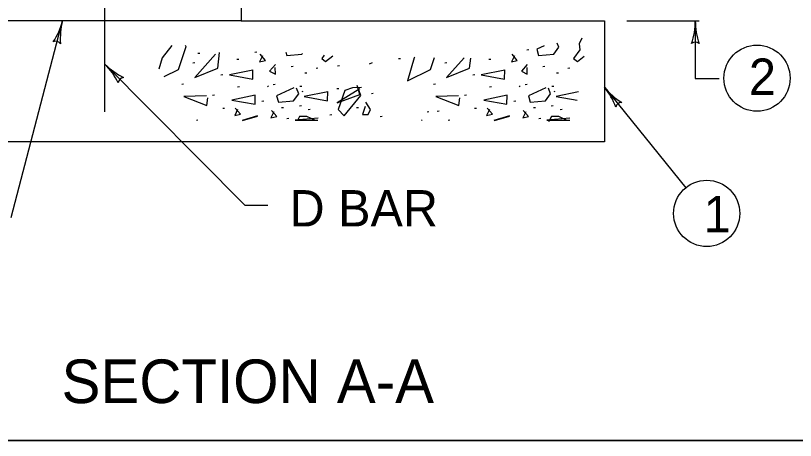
# Model space of a CAD drawing. Extents: x 1007 to 1035.5, y 1000.5 to 1021.5.
# Drawn here: x 1009.539 to 1013.832, y 1000.5 to 1002.838 of the extents above; entities that cross this region are included whole.
import ezdxf

# ---------------------------------------------------------------- set-up
doc = ezdxf.new("R2010")
doc.units = 0
for name, color, linetype in [('Level 1', 7, 'Continuous'), ('Level 10', 7, 'Continuous'), ('Level 11', 7, 'Continuous')]:
    doc.layers.add(name, color=color, linetype=linetype)

msp = doc.modelspace()

# ---------------------------------------------------------------- linework, layer by layer
at = {"layer": 'Level 1'}
for p, q in [((1010.0305, 1002.3088), (1010.0305, 1003.3088)), ((1010.7805, 1003.0588), (1010.7805, 1002.8088)), ((1010.7805, 1002.8088), (1009.1347, 1002.8088)), ((1009.5146, 1001.7271), (1009.7972, 1002.8088)), ((1010.7805, 1002.8088), (1012.7805, 1002.8088)), ((1012.7805, 1002.8088), (1012.7805, 1002.1422)), ((1012.9042, 1002.8088), (1013.3012, 1002.8088)), ((1013.2805, 1002.8088), (1013.2805, 1002.4916)), ((1010.8023, 1001.7923), (1010.0305, 1002.5708)), ((1013.2805, 1002.4916), (1013.4128, 1002.4916)), ((1012.7805, 1002.4439), (1013.2288, 1001.8908)), ((1012.7805, 1002.1422), (1009.1347, 1002.1422)), ((1010.9273, 1001.7923), (1010.8023, 1001.7923))]:
    msp.add_line(p, q, dxfattribs=at)
for points in [[(1012.6568, 1002.7136), (1012.6412, 1002.6832)], [(1010.3989, 1002.6732), (1010.3464, 1002.6058)], [(1010.4358, 1002.5404), (1010.4784, 1002.6672)], [(1010.4784, 1002.6672), (1010.472, 1002.6732)], [(1012.4487, 1002.6716), (1012.4083, 1002.6528)], [(1012.5016, 1002.6248), (1012.5296, 1002.6634)], [(1012.5296, 1002.6634), (1012.5207, 1002.6861)], [(1012.6412, 1002.6832), (1012.6452, 1002.6498)], [(1010.6398, 1002.6258), (1010.5251, 1002.4978), (1010.6518, 1002.5484), (1010.6611, 1002.6352)], [(1010.5522, 1002.6298), (1010.5415, 1002.6284)], [(1010.8663, 1002.6363), (1010.8557, 1002.635)], [(1010.8983, 1002.6166), (1010.8823, 1002.5833), (1010.9143, 1002.5913), (1010.8849, 1002.6246)], [(1011.0259, 1002.6372), (1011.031, 1002.6181)], [(1011.031, 1002.6181), (1011.115, 1002.6248)], [(1011.115, 1002.6248), (1011.1186, 1002.6297)], [(1011.2372, 1002.62), (1011.2239, 1002.6018)], [(1011.2453, 1002.5858), (1011.2854, 1002.6161)], [(1012.2848, 1002.6166), (1012.2688, 1002.5833), (1012.3008, 1002.5913), (1012.2715, 1002.6246)], [(1012.3642, 1002.6494), (1012.3535, 1002.6481)], [(1012.4083, 1002.6528), (1012.4176, 1002.6181)], [(1012.4176, 1002.6181), (1012.5016, 1002.6248)], [(1012.6452, 1002.6498), (1012.6105, 1002.6018)], [(1010.3464, 1002.6058), (1010.3277, 1002.5422)], [(1010.526, 1002.5774), (1010.5153, 1002.5761)], [(1010.7682, 1002.597), (1010.7575, 1002.5957)], [(1011.2239, 1002.6018), (1011.2453, 1002.5858)], [(1011.5013, 1002.5778), (1011.4853, 1002.5711)], [(1011.6573, 1002.6003), (1011.6467, 1002.599)], [(1011.733, 1002.6058), (1011.6956, 1002.4791)], [(1011.7353, 1002.6088), (1011.733, 1002.6058)], [(1011.8223, 1002.5404), (1011.8448, 1002.6072)], [(1011.9126, 1002.5774), (1011.9019, 1002.5761)], [(1012.0076, 1002.6048), (1011.9117, 1002.4978)], [(1012.0383, 1002.5484), (1012.0443, 1002.6043)], [(1012.1548, 1002.597), (1012.1441, 1002.5957)], [(1012.6105, 1002.6018), (1012.6318, 1002.5858)], [(1012.6318, 1002.5858), (1012.6693, 1002.6142)], [(1010.3561, 1002.5018), (1010.4358, 1002.5404)], [(1010.8452, 1002.5378), (1010.7158, 1002.5111), (1010.8438, 1002.4884), (1010.8452, 1002.5391)], [(1010.9692, 1002.5684), (1010.9372, 1002.5311), (1010.9692, 1002.5151), (1010.9678, 1002.5524)], [(1011.0659, 1002.5578), (1011.0553, 1002.5564)], [(1011.2034, 1002.5479), (1011.1928, 1002.5466)], [(1011.3212, 1002.561), (1011.3105, 1002.5597)], [(1011.6956, 1002.4791), (1011.8223, 1002.5404)], [(1011.9117, 1002.4978), (1012.0383, 1002.5484)], [(1012.2318, 1002.5378), (1012.1023, 1002.5111), (1012.2304, 1002.4884), (1012.2318, 1002.5391)], [(1012.3558, 1002.5684), (1012.3238, 1002.5311), (1012.3558, 1002.5151), (1012.3544, 1002.5524)], [(1012.4525, 1002.5578), (1012.4418, 1002.5564)], [(1012.59, 1002.5479), (1012.5793, 1002.5466)], [(1010.6798, 1002.5119), (1010.6692, 1002.5106)], [(1011.1413, 1002.5218), (1011.1305, 1002.5204)], [(1012.0664, 1002.5119), (1012.0558, 1002.5106)], [(1012.5278, 1002.5218), (1012.5171, 1002.5204)], [(1010.4638, 1002.4596), (1010.4532, 1002.4583)], [(1010.7714, 1002.4452), (1010.7608, 1002.4438)], [(1010.9305, 1002.4489), (1010.9252, 1002.4449)], [(1010.9678, 1002.4583), (1010.9571, 1002.4569)], [(1011.115, 1002.4484), (1011.1043, 1002.4471)], [(1011.4346, 1002.4343), (1011.3093, 1002.3569), (1011.4346, 1002.4036), (1011.4199, 1002.4529)], [(1011.4426, 1002.4423), (1011.3933, 1002.4409), (1011.3519, 1002.4249), (1011.3146, 1002.3209), (1011.3479, 1002.2863), (1011.4386, 1002.3983), (1011.4226, 1002.4436)], [(1011.8504, 1002.4596), (1011.8398, 1002.4583)], [(1012.158, 1002.4452), (1012.1473, 1002.4438)], [(1012.3171, 1002.4489), (1012.3118, 1002.4449)], [(1012.3543, 1002.4583), (1012.3437, 1002.4569)], [(1012.5016, 1002.4484), (1012.4909, 1002.4471)], [(1010.8583, 1002.399), (1010.7289, 1002.3723), (1010.8569, 1002.3497), (1010.8583, 1002.4003)], [(1011.0705, 1002.4403), (1010.9758, 1002.3962), (1010.9852, 1002.3615), (1011.0692, 1002.3682), (1011.0972, 1002.4068), (1011.0852, 1002.4376)], [(1011.1225, 1002.4183), (1011.1172, 1002.4209)], [(1011.2575, 1002.4187), (1011.1281, 1002.392), (1011.2562, 1002.3693), (1011.2575, 1002.42)], [(1011.3179, 1002.4353), (1011.3073, 1002.434)], [(1011.5078, 1002.4092), (1011.4971, 1002.4078)], [(1012.2448, 1002.399), (1012.1155, 1002.3723), (1012.2435, 1002.3497), (1012.2448, 1002.4003)], [(1012.4571, 1002.4403), (1012.3624, 1002.3962), (1012.3718, 1002.3615), (1012.4558, 1002.3682), (1012.4838, 1002.4068), (1012.4718, 1002.4376)], [(1012.5091, 1002.4183), (1012.5038, 1002.4209)], [(1012.6377, 1002.4174), (1012.5147, 1002.392)], [(1010.5904, 1002.3969), (1010.4651, 1002.3916)], [(1010.4651, 1002.3916), (1010.5918, 1002.3436)], [(1010.5918, 1002.3436), (1010.5971, 1002.3849)], [(1010.634, 1002.3993), (1010.6233, 1002.398)], [(1010.9056, 1002.3667), (1010.8949, 1002.3653)], [(1011.4626, 1002.3383), (1011.4479, 1002.2929), (1011.4799, 1002.2943), (1011.4919, 1002.3209), (1011.4666, 1002.3609)], [(1011.977, 1002.3969), (1011.8517, 1002.3916), (1011.9783, 1002.3436), (1011.9837, 1002.3849)], [(1012.0206, 1002.3993), (1012.0099, 1002.398)], [(1012.2922, 1002.3667), (1012.2815, 1002.3653)], [(1012.5147, 1002.392), (1012.6303, 1002.3716)], [(1010.6896, 1002.3273), (1010.6789, 1002.326)], [(1010.7608, 1002.3208), (1010.7448, 1002.2874), (1010.7768, 1002.2954), (1010.7475, 1002.3288)], [(1010.9604, 1002.3077), (1010.9444, 1002.2743), (1010.9764, 1002.2823), (1010.9471, 1002.3157)], [(1011.0136, 1002.3307), (1011.0029, 1002.3293)], [(1011.1118, 1002.3405), (1011.1011, 1002.3392)], [(1011.1608, 1002.3208), (1011.1502, 1002.3195)], [(1011.4259, 1002.3307), (1011.4153, 1002.3293)], [(1012.0762, 1002.3273), (1012.0655, 1002.326)], [(1012.1474, 1002.3208), (1012.1314, 1002.2874), (1012.1634, 1002.2954), (1012.1341, 1002.3288)], [(1012.347, 1002.3077), (1012.331, 1002.2743), (1012.363, 1002.2823), (1012.3337, 1002.3157)], [(1012.4002, 1002.3307), (1012.3895, 1002.3293)], [(1012.4983, 1002.3405), (1012.4877, 1002.3392)], [(1012.5474, 1002.3208), (1012.5368, 1002.3195)], [(1010.8705, 1002.2863), (1010.7853, 1002.2608)], [(1010.7883, 1002.2608), (1010.8705, 1002.2836)], [(1011.0431, 1002.2718), (1011.0323, 1002.2704)], [(1011.2039, 1002.2729), (1011.0772, 1002.2623), (1011.2026, 1002.2623)], [(1011.1025, 1002.2823), (1011.0901, 1002.2608)], [(1011.1426, 1002.2823), (1011.1025, 1002.2823)], [(1011.1893, 1002.2609), (1011.1426, 1002.2823)], [(1011.2787, 1002.2913), (1011.268, 1002.29)], [(1011.5568, 1002.2816), (1011.5462, 1002.2803)], [(1011.8144, 1002.3078), (1011.8038, 1002.3064)], [(1011.8701, 1002.311), (1011.8593, 1002.3097)], [(1012.2571, 1002.2863), (1012.1718, 1002.2608)], [(1012.1748, 1002.2608), (1012.2571, 1002.2836)], [(1012.4297, 1002.2718), (1012.4189, 1002.2704)], [(1012.5905, 1002.2729), (1012.4638, 1002.2623), (1012.5892, 1002.2623)], [(1012.4891, 1002.2823), (1012.4722, 1002.2533)], [(1012.5292, 1002.2823), (1012.4891, 1002.2823)], [(1012.5758, 1002.2609), (1012.5292, 1002.2823)], [(1010.5423, 1002.2619), (1010.5337, 1002.2608)], [(1011.7778, 1002.2608), (1011.773, 1002.2649)], [(1011.9289, 1002.2619), (1011.9203, 1002.2608)]]:
    msp.add_lwpolyline(points, dxfattribs=at)
for centre in [(1013.6204, 1002.4933), (1013.3434, 1001.7492)]:
    msp.add_circle(centre, 0.1822, dxfattribs=at)
for centre, radius, start, end in [((1009.4192, 1002.9076), 0.3906, 326.7071, 345.3538), ((1010.1751, 1002.7101), 0.3906, 165.3599, 184.0287), ((1010.1751, 1002.7101), 0.3906, 165.3477, 165.3599), ((1012.8899, 1002.8088), 0.3906, 341.3472, 359.9939), ((1013.6711, 1002.8088), 0.3906, 179.9878, 180), ((1013.6711, 1002.8088), 0.3906, 180, 198.6688), ((1009.7596, 1002.6651), 0.0312, 34.1345, 116.2512), ((1013.2805, 1002.6603), 0.0312, 48.7746, 130.8913), ((1010.3079, 1002.8458), 0.3906, 224.7383, 224.7505), ((1010.3079, 1002.8458), 0.3906, 224.7505, 243.4193), ((1009.7531, 1002.2958), 0.3906, 26.0977, 44.7444), ((1010.135, 1002.4653), 0.0312, 93.5251, 175.6418), ((1013.084, 1002.6898), 0.3906, 219.0068, 219.019), ((1013.084, 1002.6898), 0.3906, 219.019, 237.6878), ((1012.477, 1002.198), 0.3906, 20.3662, 39.0129), ((1012.874, 1002.3285), 0.0312, 87.7936, 169.9103)]:
    msp.add_arc(centre, radius, start, end, dxfattribs=at)
at = {"layer": 'Level 10'}
msp.add_line((1035.5, 1000.5), (1007, 1000.5), dxfattribs=at)
at = {"layer": 'Level 11'}
msp.add_lwpolyline([(1007, 1000.5), (1035.5, 1000.5), (1035.5, 1021.5), (1007, 1021.5)], close=True, dxfattribs=at)

# ---------------------------------------------------------------- texts
at = {"layer": 'Level 1'}
for s, height, p in [('2', 0.2, (1013.5757, 1002.4015)), ('D BAR', 0.2, (1011.0467, 1001.6773)), ('1', 0.2, (1013.3264, 1001.6458)), ('SECTION A-A', 0.24, (1009.7916, 1000.7053))]:
    msp.add_text(s, height=height, dxfattribs=at).set_placement(p)

doc.saveas('drawing.dxf')
